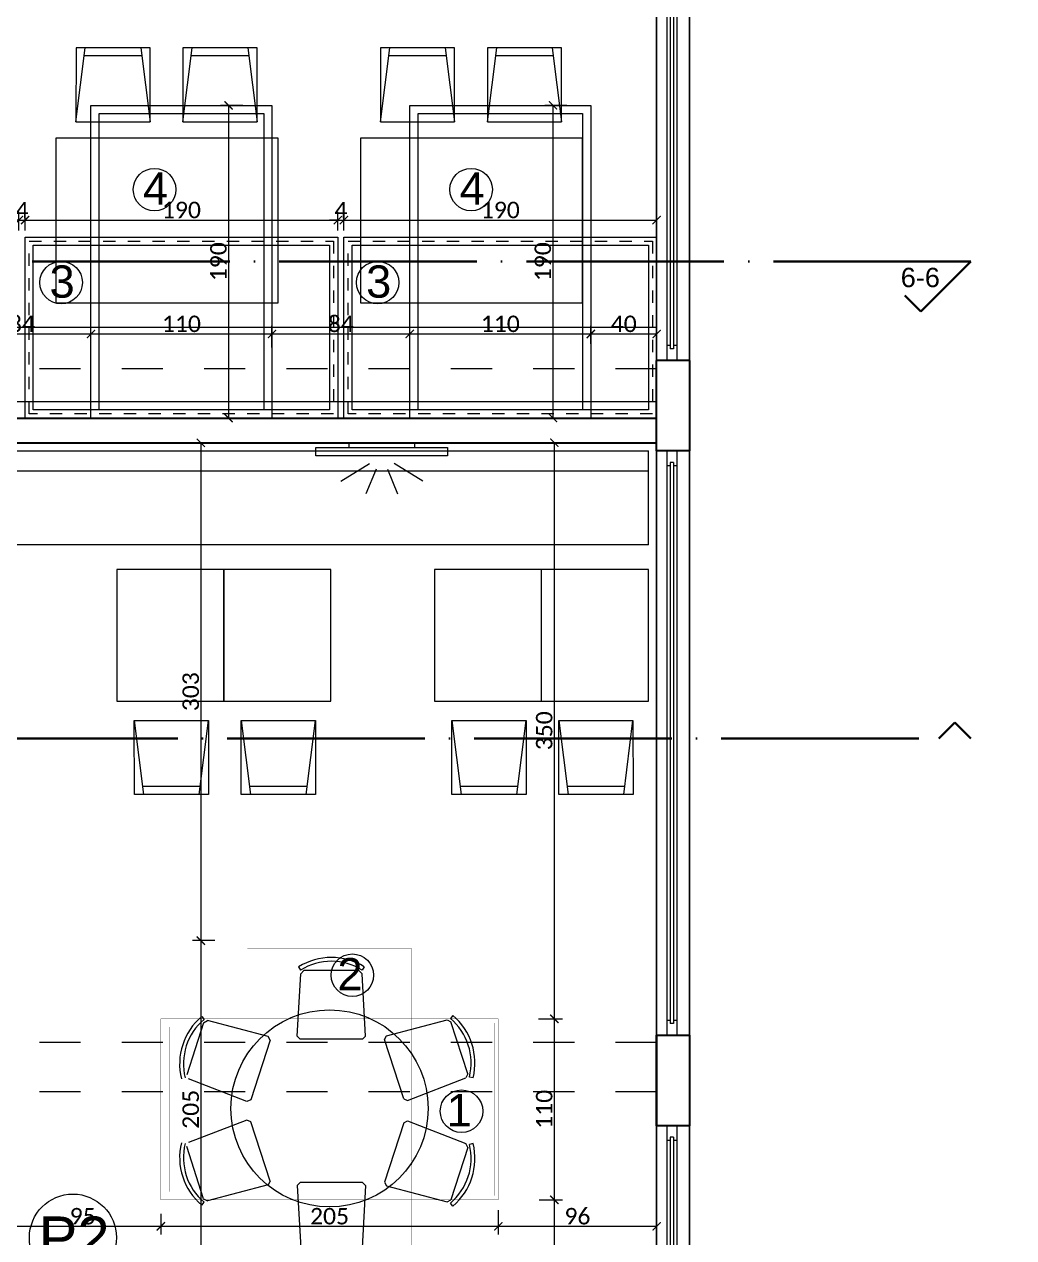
# Model space of a CAD drawing. Header units: centimetres. Extents: x -26724 to 60145, y -23645 to 6771.
# Drawn here: x -9905 to -9304, y 1806 to 2543 of the extents above; entities that cross this region are included whole.
import ezdxf

# ---------------------------------------------------------------- set-up
doc = ezdxf.new("R2010")
doc.units = ezdxf.units.CM
for name, pattern in [('ACAD_ISO04W100', [30, 24, -3, 0, -3]), ('AUSGEZOGEN', [0]), ('DALEKOVOD_VN', [5, 2.5, -2.5])]:
    doc.linetypes.add(name, pattern=pattern)
for name, color, linetype, lineweight in [('2.IZGLED', 7, 'Continuous', 13), ('4.KOTE', 88, 'Continuous', 15), ('namestaj', 8, 'Continuous', 9)]:
    doc.layers.add(name, color=color, linetype=linetype, lineweight=lineweight)
doc.layers.add('3.IZGLED 2', color=7, linetype='Continuous', lineweight=9, true_color=0x4a4a4a)
doc.layers.add('IZGLED 2', color=253, linetype='Continuous', lineweight=9, true_color=0x828282)
doc.styles.add('0.12', font='arial.ttf', dxfattribs={"height": 0.12})
doc.styles.add('0.15', font='arial.ttf', dxfattribs={"height": 0.15})
doc.styles.get("Standard").update_dxf_attribs({"font": 'calibri.ttf'})
doc.dimstyles.new('ja 1 50', dxfattribs={"dimtxt": 10, "dimasz": 5, "dimexe": 5, "dimexo": 5, "dimgap": 1, "dimtad": 1, "dimdec": 0, "dimtxsty": 'Standard', "dimblk": 'ARCHTICK', "dimcen": 2.5, "dimclrd": 256, "dimclrt": 7, "dimadec": 0, "dimazin": 0, "dimtfac": 1, "dimtdec": 0, "dimtix": 1, "dimtmove": 1, "dimatfit": 3, "dimldrblk": 'ARCHTICK', "dimfxl": 10, "dimfxlon": 1, "dimlwd": 0, "dimlwe": 9, "dimarcsym": 0})

# ---------------------------------------------------------------- blocks, each defined once
blk = doc.blocks.new('UYYYYUUUUY')
at = {"layer": 'namestaj'}
for p, q in [((5448.04, -7059.31), (5437.38, -7076.64)), ((5424.75, -7104.17), (5424.75, -7064.17)), ((5424.75, -7064.17), (5427.75, -7064.17)), ((5440.91, -7080.76), (5455.81, -7074.54)), ((5448.04, -7109.03), (5437.38, -7091.7)), ((5440.91, -7087.58), (5455.81, -7093.79)), ((5427.75, -7104.17), (5424.75, -7104.17))]:
    blk.add_line(p, q, dxfattribs=at)
blk.add_lwpolyline([(5432.75, -7124.17), (5432.75, -7044.17), (5427.75, -7044.17), (5427.75, -7124.17), (5432.75, -7124.17)], dxfattribs=at)
blk = doc.blocks.new('PANEL')
at = {"layer": '2.IZGLED', "color": 116, "ltscale": 12, "true_color": 0x136734, "const_width": 0.1, "elevation": 13.5}
blk.add_lwpolyline([(6748.61, 1407.99), (6953.61, 1407.99), (6953.61, 1297.99), (6748.61, 1297.99), (6748.61, 1407.99)], dxfattribs=at)
blk.add_lwpolyline([(6753.61, 1402.99), (6948.61, 1402.99), (6948.61, 1302.99), (6753.61, 1302.99)], close=True, dxfattribs=at)
blk = doc.blocks.new('_ArchTick')
at = {"color": 0, "linetype": 'ByBlock', "const_width": 0.15}
blk.add_lwpolyline([(-0.5, -0.5), (0.5, 0.5)], dxfattribs=at)
blk = doc.blocks.new('*D1860')
at = {"layer": '4.KOTE', "color": 0, "lineweight": 9, "transparency": 16777216}
for p, q in [((-9908.23, 2417.92), (-9908.23, 2429.16)), ((-9904.48, 2417.92), (-9904.48, 2429.16))]:
    blk.add_line(p, q, dxfattribs=at)
at = {"layer": '4.KOTE', "lineweight": 0, "transparency": 16777216}
for p, q in [((-9908.23, 2424.16), (-9913.23, 2424.16)), ((-9908.23, 2424.16), (-9904.48, 2424.16)), ((-9904.48, 2424.16), (-9899.48, 2424.16))]:
    blk.add_line(p, q, dxfattribs=at)
at = {"layer": 'Defpoints', "color": 0, "transparency": 16777216}
for p in [(-9904.48, 2424.16), (-9908.23, 2413.89, 13.5), (-9904.48, 2413.89, 13.5)]:
    blk.add_point(p, dxfattribs=at)
at = {"layer": '4.KOTE', "lineweight": 0, "transparency": 16777216, "xscale": 5, "yscale": 5, "zscale": 5}
blk.add_blockref('_ArchTick', (-9908.23, 2424.16), dxfattribs=at)
at = {"layer": '4.KOTE', "lineweight": 0, "transparency": 16777216, "xscale": 5, "yscale": 5, "zscale": 5, "rotation": 180}
blk.add_blockref('_ArchTick', (-9904.48, 2424.16), dxfattribs=at)
at = {"layer": '4.KOTE', "color": 7, "transparency": 16777216, "insert": (-9906.36, 2430.18), "char_height": 10, "attachment_point": 5}
blk.add_mtext('4', dxfattribs=at)
blk = doc.blocks.new('*D1861')
at = {"layer": '4.KOTE', "color": 0, "lineweight": 9, "transparency": 16777216}
for p, q in [((-9904.48, 2417.92), (-9904.48, 2429.16)), ((-9714.48, 2417.92), (-9714.48, 2429.16))]:
    blk.add_line(p, q, dxfattribs=at)
at = {"layer": '4.KOTE', "lineweight": 0, "transparency": 16777216}
blk.add_line((-9904.48, 2424.16), (-9714.48, 2424.16), dxfattribs=at)
at = {"layer": 'Defpoints', "color": 0, "transparency": 16777216}
for p in [(-9714.48, 2424.16), (-9904.48, 2413.89, 13.5), (-9714.48, 2413.89, 13.5)]:
    blk.add_point(p, dxfattribs=at)
at = {"layer": '4.KOTE', "lineweight": 0, "transparency": 16777216, "xscale": 5, "yscale": 5, "zscale": 5, "rotation": 180}
blk.add_blockref('_ArchTick', (-9904.48, 2424.16), dxfattribs=at)
at = {"layer": '4.KOTE', "lineweight": 0, "transparency": 16777216, "xscale": 5, "yscale": 5, "zscale": 5}
blk.add_blockref('_ArchTick', (-9714.48, 2424.16), dxfattribs=at)
at = {"layer": '4.KOTE', "color": 7, "transparency": 16777216, "insert": (-9809.48, 2430.28), "char_height": 10, "attachment_point": 5}
blk.add_mtext('190', dxfattribs=at)
blk = doc.blocks.new('*D1862')
at = {"layer": '4.KOTE', "color": 0, "lineweight": 9, "transparency": 16777216}
for p, q in [((-9714.48, 2417.92), (-9714.48, 2429.16)), ((-9710.73, 2417.92), (-9710.73, 2429.16))]:
    blk.add_line(p, q, dxfattribs=at)
at = {"layer": '4.KOTE', "lineweight": 0, "transparency": 16777216}
for p, q in [((-9714.48, 2424.16), (-9719.48, 2424.16)), ((-9714.48, 2424.16), (-9710.73, 2424.16)), ((-9710.73, 2424.16), (-9705.73, 2424.16))]:
    blk.add_line(p, q, dxfattribs=at)
at = {"layer": 'Defpoints', "color": 0, "transparency": 16777216}
for p in [(-9710.73, 2424.16), (-9714.48, 2413.89, 13.5), (-9710.73, 2413.89, 13.5)]:
    blk.add_point(p, dxfattribs=at)
at = {"layer": '4.KOTE', "lineweight": 0, "transparency": 16777216, "xscale": 5, "yscale": 5, "zscale": 5}
blk.add_blockref('_ArchTick', (-9714.48, 2424.16), dxfattribs=at)
at = {"layer": '4.KOTE', "lineweight": 0, "transparency": 16777216, "xscale": 5, "yscale": 5, "zscale": 5, "rotation": 180}
blk.add_blockref('_ArchTick', (-9710.73, 2424.16), dxfattribs=at)
at = {"layer": '4.KOTE', "color": 7, "transparency": 16777216, "insert": (-9712.61, 2430.18), "char_height": 10, "attachment_point": 5}
blk.add_mtext('4', dxfattribs=at)
blk = doc.blocks.new('*D1863')
at = {"layer": '4.KOTE', "color": 0, "lineweight": 9, "transparency": 16777216}
for p, q in [((-9710.73, 2417.92), (-9710.73, 2429.16)), ((-9520.73, 2417.92), (-9520.73, 2429.16))]:
    blk.add_line(p, q, dxfattribs=at)
at = {"layer": '4.KOTE', "lineweight": 0, "transparency": 16777216}
blk.add_line((-9710.73, 2424.16), (-9520.73, 2424.16), dxfattribs=at)
at = {"layer": 'Defpoints', "color": 0, "transparency": 16777216}
for p in [(-9520.73, 2424.16), (-9710.73, 2413.89, 13.5), (-9520.73, 2413.89, 13.5)]:
    blk.add_point(p, dxfattribs=at)
at = {"layer": '4.KOTE', "lineweight": 0, "transparency": 16777216, "xscale": 5, "yscale": 5, "zscale": 5, "rotation": 180}
blk.add_blockref('_ArchTick', (-9710.73, 2424.16), dxfattribs=at)
at = {"layer": '4.KOTE', "lineweight": 0, "transparency": 16777216, "xscale": 5, "yscale": 5, "zscale": 5}
blk.add_blockref('_ArchTick', (-9520.73, 2424.16), dxfattribs=at)
at = {"layer": '4.KOTE', "color": 7, "transparency": 16777216, "insert": (-9615.73, 2430.28), "char_height": 10, "attachment_point": 5}
blk.add_mtext('190', dxfattribs=at)
blk = doc.blocks.new('*D1867')
at = {"layer": '4.KOTE', "color": 0, "lineweight": 9, "transparency": 16777216}
for p, q in [((-9772.07, 2493.89), (-9785.84, 2493.89)), ((-9772.07, 2303.89), (-9785.84, 2303.89))]:
    blk.add_line(p, q, dxfattribs=at)
at = {"layer": '4.KOTE', "lineweight": 0, "transparency": 16777216}
blk.add_line((-9780.84, 2493.89), (-9780.84, 2303.89), dxfattribs=at)
at = {"layer": 'Defpoints', "color": 0, "transparency": 16777216}
for p in [(-9754.48, 2493.89, 13.5), (-9780.84, 2303.89), (-9754.48, 2303.89, 13.5)]:
    blk.add_point(p, dxfattribs=at)
at = {"layer": '4.KOTE', "lineweight": 0, "transparency": 16777216, "xscale": 5, "yscale": 5, "zscale": 5}
for p, rotation in [((-9780.84, 2493.89), 90), ((-9780.84, 2303.89), 270)]:
    blk.add_blockref('_ArchTick', p, dxfattribs=dict(at, rotation=rotation))
at = {"layer": '4.KOTE', "color": 7, "transparency": 16777216, "insert": (-9786.97, 2398.89), "char_height": 10, "attachment_point": 5, "rotation": 90}
blk.add_mtext('190', dxfattribs=at)
blk = doc.blocks.new('*D1868')
at = {"layer": '4.KOTE', "color": 0, "lineweight": 9, "transparency": 16777216}
for p, q in [((-9575.22, 2493.89), (-9588.74, 2493.89)), ((-9575.22, 2303.89), (-9588.74, 2303.89))]:
    blk.add_line(p, q, dxfattribs=at)
at = {"layer": '4.KOTE', "lineweight": 0, "transparency": 16777216}
blk.add_line((-9583.74, 2493.89), (-9583.74, 2303.89), dxfattribs=at)
at = {"layer": 'Defpoints', "color": 0, "transparency": 16777216}
for p in [(-9560.73, 2493.89, 13.5), (-9583.74, 2303.89), (-9560.73, 2303.89, 13.5)]:
    blk.add_point(p, dxfattribs=at)
at = {"layer": '4.KOTE', "lineweight": 0, "transparency": 16777216, "xscale": 5, "yscale": 5, "zscale": 5}
for p, rotation in [((-9583.74, 2493.89), 90), ((-9583.74, 2303.89), 270)]:
    blk.add_blockref('_ArchTick', p, dxfattribs=dict(at, rotation=rotation))
at = {"layer": '4.KOTE', "color": 7, "transparency": 16777216, "insert": (-9589.86, 2398.89), "char_height": 10, "attachment_point": 5, "rotation": 90}
blk.add_mtext('190', dxfattribs=at)
blk = doc.blocks.new('*D1875')
at = {"layer": '4.KOTE', "color": 0, "lineweight": 9, "transparency": 16777216}
for p, q in [((-9948.23, 2355.12), (-9948.23, 2359.96)), ((-9864.48, 2348.81), (-9864.48, 2359.96))]:
    blk.add_line(p, q, dxfattribs=at)
at = {"layer": '4.KOTE', "lineweight": 0, "transparency": 16777216}
blk.add_line((-9948.23, 2354.96), (-9864.48, 2354.96), dxfattribs=at)
at = {"layer": 'Defpoints', "color": 0, "transparency": 16777216}
for p in [(-9948.23, 2352.77, 13.5), (-9864.48, 2354.96), (-9864.48, 2344.97, 13.5)]:
    blk.add_point(p, dxfattribs=at)
at = {"layer": '4.KOTE', "lineweight": 0, "transparency": 16777216, "xscale": 5, "yscale": 5, "zscale": 5, "rotation": 180}
blk.add_blockref('_ArchTick', (-9948.23, 2354.96), dxfattribs=at)
at = {"layer": '4.KOTE', "lineweight": 0, "transparency": 16777216, "xscale": 5, "yscale": 5, "zscale": 5}
blk.add_blockref('_ArchTick', (-9864.48, 2354.96), dxfattribs=at)
at = {"layer": '4.KOTE', "color": 7, "transparency": 16777216, "insert": (-9906.36, 2361.08), "char_height": 10, "attachment_point": 5}
blk.add_mtext('84', dxfattribs=at)
blk = doc.blocks.new('*D1876')
at = {"layer": '4.KOTE', "color": 0, "lineweight": 9, "transparency": 16777216}
for p, q in [((-9864.48, 2348.81), (-9864.48, 2359.96)), ((-9754.48, 2346.81), (-9754.48, 2359.96))]:
    blk.add_line(p, q, dxfattribs=at)
at = {"layer": '4.KOTE', "lineweight": 0, "transparency": 16777216}
blk.add_line((-9864.48, 2354.96), (-9754.48, 2354.96), dxfattribs=at)
at = {"layer": 'Defpoints', "color": 0, "transparency": 16777216}
for p in [(-9754.48, 2354.96), (-9864.48, 2344.97, 13.5), (-9754.48, 2335.35, 13.5)]:
    blk.add_point(p, dxfattribs=at)
at = {"layer": '4.KOTE', "lineweight": 0, "transparency": 16777216, "xscale": 5, "yscale": 5, "zscale": 5, "rotation": 180}
blk.add_blockref('_ArchTick', (-9864.48, 2354.96), dxfattribs=at)
at = {"layer": '4.KOTE', "lineweight": 0, "transparency": 16777216, "xscale": 5, "yscale": 5, "zscale": 5}
blk.add_blockref('_ArchTick', (-9754.48, 2354.96), dxfattribs=at)
at = {"layer": '4.KOTE', "color": 7, "transparency": 16777216, "insert": (-9809.48, 2361.08), "char_height": 10, "attachment_point": 5}
blk.add_mtext('110', dxfattribs=at)
blk = doc.blocks.new('*D1877')
at = {"layer": '4.KOTE', "color": 0, "lineweight": 9, "transparency": 16777216}
for p, q in [((-9754.48, 2346.81), (-9754.48, 2359.96)), ((-9670.73, 2354.49), (-9670.73, 2359.96))]:
    blk.add_line(p, q, dxfattribs=at)
at = {"layer": '4.KOTE', "lineweight": 0, "transparency": 16777216}
blk.add_line((-9754.48, 2354.96), (-9670.73, 2354.96), dxfattribs=at)
at = {"layer": 'Defpoints', "color": 0, "transparency": 16777216}
for p in [(-9670.73, 2354.96), (-9670.73, 2351.93, 13.5), (-9754.48, 2335.35, 13.5)]:
    blk.add_point(p, dxfattribs=at)
at = {"layer": '4.KOTE', "lineweight": 0, "transparency": 16777216, "xscale": 5, "yscale": 5, "zscale": 5, "rotation": 180}
blk.add_blockref('_ArchTick', (-9754.48, 2354.96), dxfattribs=at)
at = {"layer": '4.KOTE', "lineweight": 0, "transparency": 16777216, "xscale": 5, "yscale": 5, "zscale": 5}
blk.add_blockref('_ArchTick', (-9670.73, 2354.96), dxfattribs=at)
at = {"layer": '4.KOTE', "color": 7, "transparency": 16777216, "insert": (-9712.61, 2361.08), "char_height": 10, "attachment_point": 5}
blk.add_mtext('84', dxfattribs=at)
blk = doc.blocks.new('*D1878')
at = {"layer": '4.KOTE', "color": 0, "lineweight": 9, "transparency": 16777216}
for p, q in [((-9670.73, 2354.49), (-9670.73, 2359.96)), ((-9560.73, 2348.95), (-9560.73, 2359.96))]:
    blk.add_line(p, q, dxfattribs=at)
at = {"layer": '4.KOTE', "lineweight": 0, "transparency": 16777216}
blk.add_line((-9670.73, 2354.96), (-9560.73, 2354.96), dxfattribs=at)
at = {"layer": 'Defpoints', "color": 0, "transparency": 16777216}
for p in [(-9560.73, 2354.96), (-9670.73, 2351.93, 13.5), (-9560.73, 2345.27, 13.5)]:
    blk.add_point(p, dxfattribs=at)
at = {"layer": '4.KOTE', "lineweight": 0, "transparency": 16777216, "xscale": 5, "yscale": 5, "zscale": 5, "rotation": 180}
blk.add_blockref('_ArchTick', (-9670.73, 2354.96), dxfattribs=at)
at = {"layer": '4.KOTE', "lineweight": 0, "transparency": 16777216, "xscale": 5, "yscale": 5, "zscale": 5}
blk.add_blockref('_ArchTick', (-9560.73, 2354.96), dxfattribs=at)
at = {"layer": '4.KOTE', "color": 7, "transparency": 16777216, "insert": (-9615.73, 2361.08), "char_height": 10, "attachment_point": 5}
blk.add_mtext('110', dxfattribs=at)
blk = doc.blocks.new('*D1879')
at = {"layer": '4.KOTE', "color": 0, "lineweight": 9, "transparency": 16777216}
for p, q in [((-9560.73, 2348.95), (-9560.73, 2359.96)), ((-9520.73, 2345.37), (-9520.73, 2359.96))]:
    blk.add_line(p, q, dxfattribs=at)
at = {"layer": '4.KOTE', "lineweight": 0, "transparency": 16777216}
blk.add_line((-9560.73, 2354.96), (-9520.73, 2354.96), dxfattribs=at)
at = {"layer": 'Defpoints', "color": 0, "transparency": 16777216}
for p in [(-9520.73, 2354.96), (-9560.73, 2345.27, 13.5), (-9520.73, 2303.89, 13.5)]:
    blk.add_point(p, dxfattribs=at)
at = {"layer": '4.KOTE', "lineweight": 0, "transparency": 16777216, "xscale": 5, "yscale": 5, "zscale": 5, "rotation": 180}
blk.add_blockref('_ArchTick', (-9560.73, 2354.96), dxfattribs=at)
at = {"layer": '4.KOTE', "lineweight": 0, "transparency": 16777216, "xscale": 5, "yscale": 5, "zscale": 5}
blk.add_blockref('_ArchTick', (-9520.73, 2354.96), dxfattribs=at)
at = {"layer": '4.KOTE', "color": 7, "transparency": 16777216, "insert": (-9540.73, 2361.08), "char_height": 10, "attachment_point": 5}
blk.add_mtext('40', dxfattribs=at)
blk = doc.blocks.new('*D1880')
at = {"layer": '4.KOTE', "color": 0, "lineweight": 9, "transparency": 16777216}
for p, q in [((-9616.98, 1822.51), (-9616.98, 1807.73)), ((-9520.73, 1822.45), (-9520.73, 1807.73))]:
    blk.add_line(p, q, dxfattribs=at)
at = {"layer": '4.KOTE', "lineweight": 0, "transparency": 16777216}
blk.add_line((-9520.73, 1812.73), (-9616.98, 1812.73), dxfattribs=at)
at = {"layer": 'Defpoints', "color": 0, "transparency": 16777216}
for p in [(-9616.98, 1886.83, 13.5), (-9520.73, 1876.89, 13.5), (-9616.98, 1812.73)]:
    blk.add_point(p, dxfattribs=at)
at = {"layer": '4.KOTE', "lineweight": 0, "transparency": 16777216, "xscale": 5, "yscale": 5, "zscale": 5, "rotation": 180}
blk.add_blockref('_ArchTick', (-9616.98, 1812.73), dxfattribs=at)
at = {"layer": '4.KOTE', "lineweight": 0, "transparency": 16777216, "xscale": 5, "yscale": 5, "zscale": 5}
blk.add_blockref('_ArchTick', (-9520.73, 1812.73), dxfattribs=at)
at = {"layer": '4.KOTE', "color": 7, "transparency": 16777216, "insert": (-9568.86, 1818.85), "char_height": 10, "attachment_point": 5}
blk.add_mtext('96', dxfattribs=at)
blk = doc.blocks.new('*D1881')
at = {"layer": '4.KOTE', "color": 0, "lineweight": 9, "transparency": 16777216}
for p, q in [((-9616.98, 1822.49), (-9616.98, 1807.73)), ((-9821.98, 1820.36), (-9821.98, 1807.73))]:
    blk.add_line(p, q, dxfattribs=at)
at = {"layer": '4.KOTE', "lineweight": 0, "transparency": 16777216}
blk.add_line((-9616.98, 1812.73), (-9821.98, 1812.73), dxfattribs=at)
at = {"layer": 'Defpoints', "color": 0, "transparency": 16777216}
for p in [(-9616.98, 1883.83, 13.5), (-9821.98, 1828.83, 13.5), (-9821.98, 1812.73)]:
    blk.add_point(p, dxfattribs=at)
at = {"layer": '4.KOTE', "lineweight": 0, "transparency": 16777216, "xscale": 5, "yscale": 5, "zscale": 5, "rotation": 180}
blk.add_blockref('_ArchTick', (-9821.98, 1812.73), dxfattribs=at)
at = {"layer": '4.KOTE', "lineweight": 0, "transparency": 16777216, "xscale": 5, "yscale": 5, "zscale": 5}
blk.add_blockref('_ArchTick', (-9616.98, 1812.73), dxfattribs=at)
at = {"layer": '4.KOTE', "color": 7, "transparency": 16777216, "insert": (-9719.48, 1818.85), "char_height": 10, "attachment_point": 5}
blk.add_mtext('205', dxfattribs=at)
blk = doc.blocks.new('*D1882')
at = {"layer": '4.KOTE', "color": 0, "lineweight": 9, "transparency": 16777216}
for p, q in [((-9916.98, 1820.36), (-9916.98, 1807.73)), ((-9821.98, 1820.36), (-9821.98, 1807.73))]:
    blk.add_line(p, q, dxfattribs=at)
at = {"layer": '4.KOTE', "lineweight": 0, "transparency": 16777216}
blk.add_line((-9821.98, 1812.73), (-9916.98, 1812.73), dxfattribs=at)
at = {"layer": 'Defpoints', "color": 0, "transparency": 16777216}
for p in [(-9916.98, 1828.83, 13.5), (-9821.98, 1828.83, 13.5), (-9916.98, 1812.73)]:
    blk.add_point(p, dxfattribs=at)
at = {"layer": '4.KOTE', "lineweight": 0, "transparency": 16777216, "xscale": 5, "yscale": 5, "zscale": 5, "rotation": 180}
blk.add_blockref('_ArchTick', (-9916.98, 1812.73), dxfattribs=at)
at = {"layer": '4.KOTE', "lineweight": 0, "transparency": 16777216, "xscale": 5, "yscale": 5, "zscale": 5}
blk.add_blockref('_ArchTick', (-9821.98, 1812.73), dxfattribs=at)
at = {"layer": '4.KOTE', "color": 7, "transparency": 16777216, "insert": (-9869.48, 1818.85), "char_height": 10, "attachment_point": 5}
blk.add_mtext('95', dxfattribs=at)
blk = doc.blocks.new('*D1888')
at = {"layer": '4.KOTE', "color": 0, "lineweight": 9, "transparency": 16777216}
for p, q in [((-9592.08, 1938.83), (-9577.91, 1938.83)), ((-9592.08, 1828.83), (-9577.91, 1828.83))]:
    blk.add_line(p, q, dxfattribs=at)
at = {"layer": '4.KOTE', "lineweight": 0, "transparency": 16777216}
blk.add_line((-9582.91, 1938.83), (-9582.91, 1828.83), dxfattribs=at)
at = {"layer": 'Defpoints', "color": 0, "transparency": 16777216}
for p in [(-9616.98, 1938.83, 13.5), (-9616.98, 1828.83, 13.5), (-9582.91, 1828.83)]:
    blk.add_point(p, dxfattribs=at)
at = {"layer": '4.KOTE', "lineweight": 0, "transparency": 16777216, "xscale": 5, "yscale": 5, "zscale": 5}
for p, rotation in [((-9582.91, 1938.83), 90), ((-9582.91, 1828.83), 270)]:
    blk.add_blockref('_ArchTick', p, dxfattribs=dict(at, rotation=rotation))
at = {"layer": '4.KOTE', "color": 7, "transparency": 16777216, "insert": (-9589.03, 1883.83), "char_height": 10, "attachment_point": 5, "rotation": 90}
blk.add_mtext('110', dxfattribs=at)
blk = doc.blocks.new('*D1889')
at = {"layer": '4.KOTE', "color": 0, "lineweight": 9, "transparency": 16777216}
for p, q in [((-9573.63, 2288.89), (-9587.91, 2288.89)), ((-9592.59, 1938.83), (-9577.91, 1938.83))]:
    blk.add_line(p, q, dxfattribs=at)
at = {"layer": '4.KOTE', "lineweight": 0, "transparency": 16777216}
blk.add_line((-9582.91, 2288.89), (-9582.91, 1938.83), dxfattribs=at)
at = {"layer": 'Defpoints', "color": 0, "transparency": 16777216}
for p in [(-9545.98, 2288.89, 13.5), (-9642.23, 1938.83, 13.5), (-9582.91, 1938.83)]:
    blk.add_point(p, dxfattribs=at)
at = {"layer": '4.KOTE', "lineweight": 0, "transparency": 16777216, "xscale": 5, "yscale": 5, "zscale": 5}
for p, rotation in [((-9582.91, 2288.89), 90), ((-9582.91, 1938.83), 270)]:
    blk.add_blockref('_ArchTick', p, dxfattribs=dict(at, rotation=rotation))
at = {"layer": '4.KOTE', "color": 7, "transparency": 16777216, "insert": (-9589.03, 2113.86), "char_height": 10, "attachment_point": 5, "rotation": 90}
blk.add_mtext('350', dxfattribs=at)
blk = doc.blocks.new('*D1890')
at = {"layer": '4.KOTE', "color": 0, "lineweight": 9, "transparency": 16777216}
for p, q in [((-9592.08, 1828.83), (-9577.91, 1828.83)), ((-9592.27, 1478.89), (-9577.91, 1478.89))]:
    blk.add_line(p, q, dxfattribs=at)
at = {"layer": '4.KOTE', "lineweight": 0, "transparency": 16777216}
blk.add_line((-9582.91, 1828.83), (-9582.91, 1478.89), dxfattribs=at)
at = {"layer": 'Defpoints', "color": 0, "transparency": 16777216}
for p in [(-9616.98, 1828.83, 13.5), (-9622.96, 1478.89, 13.5), (-9582.91, 1478.89)]:
    blk.add_point(p, dxfattribs=at)
at = {"layer": '4.KOTE', "lineweight": 0, "transparency": 16777216, "xscale": 5, "yscale": 5, "zscale": 5}
for p, rotation in [((-9582.91, 1828.83), 90), ((-9582.91, 1478.89), 270)]:
    blk.add_blockref('_ArchTick', p, dxfattribs=dict(at, rotation=rotation))
at = {"layer": '4.KOTE', "color": 7, "transparency": 16777216, "insert": (-9589.03, 1653.86), "char_height": 10, "attachment_point": 5, "rotation": 90}
blk.add_mtext('350', dxfattribs=at)
blk = doc.blocks.new('*D1900')
at = {"layer": '4.KOTE', "color": 0, "lineweight": 9, "transparency": 16777216}
for p, q in [((-9793.72, 2288.89), (-9802.69, 2288.89)), ((-9789.16, 1986.33), (-9802.69, 1986.33))]:
    blk.add_line(p, q, dxfattribs=at)
at = {"layer": '4.KOTE', "lineweight": 0, "transparency": 16777216}
blk.add_line((-9797.69, 2288.89), (-9797.69, 1986.33), dxfattribs=at)
at = {"layer": 'Defpoints', "color": 0, "transparency": 16777216}
for p in [(-9790.35, 2288.89, 13.5), (-9797.69, 1986.33), (-9774.48, 1986.33, 13.5)]:
    blk.add_point(p, dxfattribs=at)
at = {"layer": '4.KOTE', "lineweight": 0, "transparency": 16777216, "xscale": 5, "yscale": 5, "zscale": 5}
for p, rotation in [((-9797.69, 2288.89), 90), ((-9797.69, 1986.33), 270)]:
    blk.add_blockref('_ArchTick', p, dxfattribs=dict(at, rotation=rotation))
at = {"layer": '4.KOTE', "color": 7, "transparency": 16777216, "insert": (-9803.81, 2137.61), "char_height": 10, "attachment_point": 5, "rotation": 90}
blk.add_mtext('303', dxfattribs=at)
blk = doc.blocks.new('*D1901')
at = {"layer": '4.KOTE', "color": 0, "lineweight": 9, "transparency": 16777216}
for p, q in [((-9789.16, 1986.33), (-9802.69, 1986.33)), ((-9789.16, 1781.33), (-9802.69, 1781.33))]:
    blk.add_line(p, q, dxfattribs=at)
at = {"layer": '4.KOTE', "lineweight": 0, "transparency": 16777216}
blk.add_line((-9797.69, 1986.33), (-9797.69, 1781.33), dxfattribs=at)
at = {"layer": 'Defpoints', "color": 0, "transparency": 16777216}
for p in [(-9774.48, 1986.33, 13.5), (-9797.69, 1781.33), (-9774.48, 1781.33, 13.5)]:
    blk.add_point(p, dxfattribs=at)
at = {"layer": '4.KOTE', "lineweight": 0, "transparency": 16777216, "xscale": 5, "yscale": 5, "zscale": 5}
for p, rotation in [((-9797.69, 1986.33), 90), ((-9797.69, 1781.33), 270)]:
    blk.add_blockref('_ArchTick', p, dxfattribs=dict(at, rotation=rotation))
at = {"layer": '4.KOTE', "color": 7, "transparency": 16777216, "insert": (-9803.81, 1883.83), "char_height": 10, "attachment_point": 5, "rotation": 90}
blk.add_mtext('205', dxfattribs=at)
blk = doc.blocks.new('*D2089')
at = {"layer": '4.KOTE', "color": 0, "lineweight": 9, "transparency": 16777216}
for p, q in [((-6.71, 1833.89), (-18.93, 1833.89)), ((-23.93, 1743.89), (-8.93, 1743.89))]:
    blk.add_line(p, q, dxfattribs=at)
at = {"layer": '4.KOTE', "lineweight": 0, "transparency": 16777216}
blk.add_line((-13.93, 1833.89), (-13.93, 1743.89), dxfattribs=at)
at = {"layer": 'Defpoints', "color": 0, "transparency": 16777216}
for p in [(0, 1833.89, 13.5), (-18710.07, 1743.89, 13.5), (-13.93, 1743.89)]:
    blk.add_point(p, dxfattribs=at)
at = {"layer": '4.KOTE', "lineweight": 0, "transparency": 16777216, "xscale": 5, "yscale": 5, "zscale": 5}
for p, rotation in [((-13.93, 1833.89), 90), ((-13.93, 1743.89), 270)]:
    blk.add_blockref('_ArchTick', p, dxfattribs=dict(at, rotation=rotation))
at = {"layer": '4.KOTE', "color": 7, "transparency": 16777216, "insert": (-20.05, 1788.89), "char_height": 10, "attachment_point": 5, "rotation": 90}
blk.add_mtext('90', dxfattribs=at)

msp = doc.modelspace()

# ---------------------------------------------------------------- linework, layer by layer
at = {"layer": '2.IZGLED', "color": 241, "ltscale": 12, "true_color": 0xf7abae, "elevation": 13.5}
for points in [[(-9754.48, 2303.89), (-9864.48, 2303.89), (-9864.48, 2493.89), (-9754.48, 2493.89)], [(-9560.73, 2303.89), (-9670.73, 2303.89), (-9670.73, 2493.89), (-9560.73, 2493.89)], [(-9759.48, 2308.89), (-9859.48, 2308.89), (-9859.48, 2488.89), (-9759.48, 2488.89)], [(-9565.73, 2308.89), (-9665.73, 2308.89), (-9665.73, 2488.89), (-9565.73, 2488.89)]]:
    msp.add_lwpolyline(points, close=True, dxfattribs=at)
at = {"layer": '2.IZGLED', "color": 116, "ltscale": 12, "true_color": 0x136734, "elevation": 13.5}
for points in [[(-9714.48, 2413.89), (-9714.48, 2303.89), (-9904.48, 2303.89), (-9904.48, 2413.89)], [(-9520.73, 2413.89), (-9520.73, 2303.89), (-9710.73, 2303.89), (-9710.73, 2413.89)], [(-9719.48, 2408.89), (-9719.48, 2308.89), (-9899.48, 2308.89), (-9899.48, 2408.89)], [(-9525.73, 2408.89), (-9525.73, 2308.89), (-9705.73, 2308.89), (-9705.73, 2408.89)]]:
    msp.add_lwpolyline(points, close=True, dxfattribs=at)
at = {"layer": '2.IZGLED', "color": 1, "linetype": 'DALEKOVOD_VN', "ltscale": 3, "elevation": 13.5}
for points in [[(-9716.98, 2411.39), (-9716.98, 2306.39), (-9901.98, 2306.39), (-9901.98, 2411.39)], [(-9523.23, 2411.39), (-9523.23, 2306.39), (-9708.23, 2306.39), (-9708.23, 2411.39)]]:
    msp.add_lwpolyline(points, close=True, dxfattribs=at)
at = {"layer": '2.IZGLED', "color": 241, "ltscale": 12, "true_color": 0xf7abae, "const_width": 0.1, "elevation": 13.5}
msp.add_lwpolyline([(-9664.48, 1986.33), (-9664.48, 1781.33), (-9774.48, 1781.33), (-9774.48, 1986.33), (-9664.48, 1986.33)], dxfattribs=at)
msp.add_lwpolyline([(-9669.48, 1981.33), (-9669.48, 1786.33), (-9769.48, 1786.33), (-9769.48, 1981.33)], close=True, dxfattribs=at)
at = {"layer": '2.IZGLED', "color": 1, "linetype": 'DALEKOVOD_VN', "ltscale": 3, "const_width": 0.1, "elevation": 13.5}
msp.add_lwpolyline([(-9819.48, 1936.33), (-9619.48, 1936.33), (-9619.48, 1831.33), (-9819.48, 1831.33)], close=True, dxfattribs=at)
at = {"layer": '3.IZGLED 2', "lineweight": 25, "ltscale": 12}
for p, q in [((-9520.73, 2693.89, 27), (-9520.73, 2338.89, 27)), ((-9500.73, 2693.89, 27), (-9500.73, 2338.89, 27)), ((-9520.73, 2283.89, 13.5), (-9520.73, 1928.89, 13.5)), ((-9500.73, 2283.89, 13.5), (-9500.73, 1928.89, 13.5)), ((-9520.73, 1873.89, 13.5), (-9520.73, 1518.89, 13.5)), ((-9500.73, 1873.89, 13.5), (-9500.73, 1518.89, 13.5))]:
    msp.add_line(p, q, dxfattribs=at)
at = {"layer": '3.IZGLED 2'}
for p, q in [((-9514.51, 2693.89, 27), (-9514.51, 2338.89, 27)), ((-9508.51, 2693.89, 27), (-9508.51, 2338.89, 27)), ((-9512.51, 2686.89, 27), (-9512.51, 2345.89, 27)), ((-9510.51, 2686.89, 27), (-9510.51, 2345.89, 27)), ((-9512.51, 2347.89, 27), (-9514.51, 2347.89, 27)), ((-9510.51, 2345.89, 27), (-9512.51, 2345.89, 27)), ((-9508.51, 2347.89, 27), (-9510.51, 2347.89, 27)), ((-9514.51, 2283.89, 13.5), (-9514.51, 1928.89, 13.5)), ((-9508.51, 2283.89, 13.5), (-9508.51, 1928.89, 13.5)), ((-9512.51, 2274.89, 13.5), (-9514.51, 2274.89, 13.5)), ((-9512.51, 2276.89, 13.5), (-9512.51, 1935.89, 13.5)), ((-9510.51, 2276.89, 13.5), (-9512.51, 2276.89, 13.5)), ((-9510.51, 2276.89, 13.5), (-9510.51, 1935.89, 13.5)), ((-9508.51, 2274.89, 13.5), (-9510.51, 2274.89, 13.5)), ((-9512.51, 1937.89, 13.5), (-9514.51, 1937.89, 13.5)), ((-9510.51, 1935.89, 13.5), (-9512.51, 1935.89, 13.5)), ((-9508.51, 1937.89, 13.5), (-9510.51, 1937.89, 13.5)), ((-9514.51, 1873.89, 13.5), (-9514.51, 1518.89, 13.5)), ((-9508.51, 1873.89, 13.5), (-9508.51, 1518.89, 13.5)), ((-9512.51, 1866.89, 13.5), (-9512.51, 1525.89, 13.5)), ((-9510.51, 1866.89, 13.5), (-9512.51, 1866.89, 13.5)), ((-9510.51, 1866.89, 13.5), (-9510.51, 1525.89, 13.5)), ((-9512.51, 1864.89, 13.5), (-9514.51, 1864.89, 13.5)), ((-9508.51, 1864.89, 13.5), (-9510.51, 1864.89, 13.5))]:
    msp.add_line(p, q, dxfattribs=at)
at = {"layer": '3.IZGLED 2', "linetype": 'AUSGEZOGEN', "transparency": 33554687}
for p, q in [((-9873.54, 2528.92, 13.5), (-9873.56, 2483.92, 13.5)), ((-9873.56, 2483.92, 13.5), (-9867.91, 2528.91, 13.5)), ((-9828.54, 2528.9, 13.5), (-9873.54, 2528.92, 13.5)), ((-9873.54, 2528.92, 13.5), (-9873.54, 2528.92, 13.5)), ((-9833.54, 2523.9, 13.5), (-9868.54, 2523.91, 13.5)), ((-9834.16, 2528.9, 13.5), (-9828.56, 2483.9, 13.5)), ((-9828.56, 2483.9, 13.5), (-9828.54, 2528.9, 13.5)), ((-9808.54, 2528.92, 13.5), (-9808.56, 2483.92, 13.5)), ((-9808.56, 2483.92, 13.5), (-9802.91, 2528.91, 13.5)), ((-9763.54, 2528.9, 13.5), (-9808.54, 2528.92, 13.5)), ((-9808.54, 2528.92, 13.5), (-9808.54, 2528.92, 13.5)), ((-9768.54, 2523.9, 13.5), (-9803.54, 2523.91, 13.5)), ((-9769.16, 2528.9, 13.5), (-9763.56, 2483.9, 13.5)), ((-9763.56, 2483.9, 13.5), (-9763.54, 2528.9, 13.5)), ((-9688.54, 2528.92, 13.5), (-9688.56, 2483.92, 13.5)), ((-9688.56, 2483.92, 13.5), (-9682.91, 2528.91, 13.5)), ((-9643.54, 2528.9, 13.5), (-9688.54, 2528.92, 13.5)), ((-9688.54, 2528.92, 13.5), (-9688.54, 2528.92, 13.5)), ((-9648.54, 2523.9, 13.5), (-9683.54, 2523.91, 13.5)), ((-9649.16, 2528.9, 13.5), (-9643.56, 2483.9, 13.5)), ((-9643.56, 2483.9, 13.5), (-9643.54, 2528.9, 13.5)), ((-9623.54, 2528.92, 13.5), (-9623.56, 2483.92, 13.5)), ((-9623.56, 2483.92, 13.5), (-9617.91, 2528.91, 13.5)), ((-9578.54, 2528.9, 13.5), (-9623.54, 2528.92, 13.5)), ((-9623.54, 2528.92, 13.5), (-9623.54, 2528.92, 13.5)), ((-9583.54, 2523.9, 13.5), (-9618.54, 2523.91, 13.5)), ((-9584.16, 2528.9, 13.5), (-9578.56, 2483.9, 13.5)), ((-9578.56, 2483.9, 13.5), (-9578.54, 2528.9, 13.5)), ((-9873.56, 2483.92, 13.5), (-9828.56, 2483.9, 13.5)), ((-9808.56, 2483.92, 13.5), (-9763.56, 2483.9, 13.5)), ((-9688.56, 2483.92, 13.5), (-9643.56, 2483.9, 13.5)), ((-9623.56, 2483.92, 13.5), (-9578.56, 2483.9, 13.5))]:
    msp.add_line(p, q, dxfattribs=at)
at = {"layer": '3.IZGLED 2', "transparency": 33554687}
for p, q in [((-9520.73, 2358.98, 13.5), (-10485.73, 2358.98, 13.5)), ((-10485.73, 2313.96, 13.5), (-9520.73, 2313.96, 13.5)), ((-10235.73, 2283.89, 13.5), (-9525.73, 2283.89, 13.5)), ((-9525.73, 2226.8, 13.5), (-9525.73, 2283.89, 13.5)), ((-10235.73, 2271.82, 13.5), (-9525.73, 2271.82, 13.5)), ((-9525.73, 2226.8, 13.5), (-10235.73, 2226.8, 13.5)), ((-9655.73, 2211.87, 13.5), (-9655.73, 2211.87, 13.5)), ((-9590.73, 2131.87, 13.5), (-9590.73, 2211.87, 13.5)), ((-9525.73, 2211.87, 13.5), (-9590.73, 2211.87, 13.5)), ((-9590.73, 2211.87, 13.5), (-9590.73, 2211.87, 13.5)), ((-9525.73, 2131.87, 13.5), (-9525.73, 2211.87, 13.5)), ((-9590.73, 2131.87, 13.5), (-9525.73, 2131.87, 13.5)), ((-9838.11, 2120.04, 13.5), (-9793.11, 2120.06, 13.5)), ((-9838.11, 2120.04, 13.5), (-9832.47, 2075.04, 13.5)), ((-9838.09, 2075.04, 13.5), (-9838.11, 2120.04, 13.5)), ((-9798.72, 2075.06, 13.5), (-9793.11, 2120.06, 13.5)), ((-9793.11, 2120.06, 13.5), (-9793.09, 2075.06, 13.5)), ((-9773.11, 2120.04, 13.5), (-9728.11, 2120.06, 13.5)), ((-9773.11, 2120.04, 13.5), (-9767.47, 2075.04, 13.5)), ((-9773.09, 2075.04, 13.5), (-9773.11, 2120.04, 13.5)), ((-9733.72, 2075.06, 13.5), (-9728.11, 2120.06, 13.5)), ((-9728.11, 2120.06, 13.5), (-9728.09, 2075.06, 13.5)), ((-9645.11, 2120.04, 13.5), (-9600.11, 2120.06, 13.5)), ((-9645.11, 2120.04, 13.5), (-9639.47, 2075.04, 13.5)), ((-9645.09, 2075.04, 13.5), (-9645.11, 2120.04, 13.5)), ((-9605.72, 2075.06, 13.5), (-9600.11, 2120.06, 13.5)), ((-9600.11, 2120.06, 13.5), (-9600.09, 2075.06, 13.5)), ((-9580.11, 2120.04, 13.5), (-9535.11, 2120.06, 13.5)), ((-9580.11, 2120.04, 13.5), (-9574.47, 2075.04, 13.5)), ((-9580.09, 2075.04, 13.5), (-9580.11, 2120.04, 13.5)), ((-9540.72, 2075.06, 13.5), (-9535.11, 2120.06, 13.5)), ((-9535.11, 2120.06, 13.5), (-9535.09, 2075.06, 13.5)), ((-9798.09, 2080.06, 13.5), (-9833.09, 2080.04, 13.5)), ((-9733.09, 2080.06, 13.5), (-9768.09, 2080.04, 13.5)), ((-9605.09, 2080.06, 13.5), (-9640.09, 2080.04, 13.5)), ((-9540.09, 2080.06, 13.5), (-9575.09, 2080.04, 13.5)), ((-9793.09, 2075.06, 13.5), (-9838.09, 2075.04, 13.5)), ((-9838.09, 2075.04, 13.5), (-9838.09, 2075.04, 13.5)), ((-9728.09, 2075.06, 13.5), (-9773.09, 2075.04, 13.5)), ((-9773.09, 2075.04, 13.5), (-9773.09, 2075.04, 13.5)), ((-9600.09, 2075.06, 13.5), (-9645.09, 2075.04, 13.5)), ((-9645.09, 2075.04, 13.5), (-9645.09, 2075.04, 13.5)), ((-9535.09, 2075.06, 13.5), (-9580.09, 2075.04, 13.5)), ((-9580.09, 2075.04, 13.5), (-9580.09, 2075.04, 13.5)), ((-9738.29, 1970.42, 13.5), (-9737.07, 1968.45, 13.5)), ((-9698.44, 1970.42, 13.5), (-9699.66, 1968.45, 13.5)), ((-9739.1, 1928.29, 13.5), (-9736.99, 1966.26, 13.5)), ((-9736.99, 1966.26, 13.5), (-9735.04, 1968.11, 13.5)), ((-9701.7, 1968.11, 13.5), (-9735.04, 1968.11, 13.5)), ((-9701.7, 1968.11, 13.5), (-9699.75, 1966.26, 13.5)), ((-9697.64, 1928.29, 13.5), (-9699.75, 1966.26, 13.5)), ((-9797.17, 1940.25, 13.5), (-9795.67, 1938.49, 13.5)), ((-9644.56, 1940.82, 13.5), (-9646.06, 1939.06, 13.5)), ((-9795.98, 1936.43, 13.5), (-9806.28, 1904.73, 13.5)), ((-9795.98, 1936.43, 13.5), (-9793.62, 1937.72, 13.5)), ((-9756.86, 1927.99, 13.5), (-9793.62, 1937.72, 13.5)), ((-9684.88, 1928.57, 13.5), (-9648.11, 1938.3, 13.5)), ((-9648.11, 1938.3, 13.5), (-9645.75, 1937.01, 13.5)), ((-9635.45, 1905.31, 13.5), (-9645.75, 1937.01, 13.5)), ((-9755.64, 1925.76, 13.5), (-9767.37, 1889.65, 13.5)), ((-9755.64, 1925.76, 13.5), (-9756.86, 1927.99, 13.5)), ((-9737.35, 1926.44, 13.5), (-9739.1, 1928.29, 13.5)), ((-9699.39, 1926.44, 13.5), (-9737.35, 1926.44, 13.5)), ((-9699.39, 1926.44, 13.5), (-9697.64, 1928.29, 13.5)), ((-9686.09, 1926.34, 13.5), (-9684.88, 1928.57, 13.5)), ((-9674.36, 1890.23, 13.5), (-9686.09, 1926.34, 13.5)), ((-9672.06, 1889.14, 13.5), (-9636.61, 1902.88, 13.5)), ((-9635.45, 1905.31, 13.5), (-9636.61, 1902.88, 13.5)), ((-9632.25, 1902.92, 13.5), (-9634.49, 1903.47, 13.5)), ((-9769.67, 1888.56, 13.5), (-9805.13, 1902.3, 13.5)), ((-9767.37, 1889.65, 13.5), (-9769.67, 1888.56, 13.5)), ((-9674.36, 1890.23, 13.5), (-9672.06, 1889.14, 13.5)), ((-9769.67, 1877.33, 13.5), (-9805.13, 1863.59, 13.5)), ((-9767.37, 1876.24, 13.5), (-9769.67, 1877.33, 13.5)), ((-9755.64, 1840.14, 13.5), (-9767.37, 1876.24, 13.5)), ((-9674.36, 1875.66, 13.5), (-9686.09, 1839.56, 13.5)), ((-9674.36, 1875.66, 13.5), (-9672.06, 1876.75, 13.5)), ((-9672.06, 1876.75, 13.5), (-9636.61, 1863.02, 13.5)), ((-9795.98, 1829.46, 13.5), (-9806.28, 1861.16, 13.5)), ((-9635.45, 1860.58, 13.5), (-9645.75, 1828.88, 13.5)), ((-9635.45, 1860.58, 13.5), (-9636.61, 1863.02, 13.5)), ((-9632.25, 1862.98, 13.5), (-9634.49, 1862.43, 13.5)), ((-9756.86, 1837.9, 13.5), (-9793.62, 1828.17, 13.5)), ((-9755.64, 1840.14, 13.5), (-9756.86, 1837.9, 13.5)), ((-9737.35, 1839.45, 13.5), (-9739.1, 1837.6, 13.5)), ((-9739.1, 1837.6, 13.5), (-9736.99, 1799.63, 13.5)), ((-9699.39, 1839.45, 13.5), (-9737.35, 1839.45, 13.5)), ((-9697.64, 1837.6, 13.5), (-9699.75, 1799.63, 13.5)), ((-9699.39, 1839.45, 13.5), (-9697.64, 1837.6, 13.5)), ((-9686.09, 1839.56, 13.5), (-9684.88, 1837.32, 13.5)), ((-9684.88, 1837.32, 13.5), (-9648.11, 1827.6, 13.5)), ((-9795.98, 1829.46, 13.5), (-9793.62, 1828.17, 13.5)), ((-9648.11, 1827.6, 13.5), (-9645.75, 1828.88, 13.5)), ((-9797.17, 1825.64, 13.5), (-9795.67, 1827.41, 13.5)), ((-9644.56, 1825.07, 13.5), (-9646.06, 1826.84, 13.5))]:
    msp.add_line(p, q, dxfattribs=at)
at = {"layer": '3.IZGLED 2', "lineweight": 30}
for p, q in [((-9520.73, 2283.89, 13.5), (-9520.73, 2338.89, 13.5)), ((-9500.73, 2338.89, 13.5), (-9520.73, 2338.89, 13.5)), ((-9500.73, 2338.89, 13.5), (-9500.73, 2283.89, 13.5)), ((-10245.73, 2303.89, 13.5), (-9520.73, 2303.89, 13.5)), ((-10245.73, 2288.89, 13.5), (-9520.73, 2288.89, 13.5)), ((-9500.73, 2283.89, 13.5), (-9520.73, 2283.89, 13.5)), ((-9520.73, 1873.89, 13.5), (-9520.73, 1928.89, 13.5)), ((-9520.73, 1928.89, 13.5), (-9500.73, 1928.89, 13.5)), ((-9520.73, 1928.89, 13.5), (-9520.73, 1873.89, 13.5)), ((-9500.73, 1928.89, 13.5), (-9500.73, 1873.89, 13.5)), ((-9500.73, 1873.89, 13.5), (-9520.73, 1873.89, 13.5))]:
    msp.add_line(p, q, dxfattribs=at)
at = {"layer": '3.IZGLED 2', "color": 4, "linetype": 'DALEKOVOD_VN', "ltscale": 10}
for p, q in [((-9520.73, 2333.89, 13.5), (-10975.73, 2333.89, 13.5)), ((-9520.73, 2303.89, 13.5), (-10975.73, 2303.89, 13.5)), ((-9520.73, 1924.39, 13.5), (-10720.73, 1924.39, 13.5)), ((-9520.73, 1894.39, 13.5), (-10720.73, 1894.39, 13.5))]:
    msp.add_line(p, q, dxfattribs=at)
at = {"layer": '3.IZGLED 2', "linetype": 'AUSGEZOGEN', "lineweight": 18, "transparency": 33554687}
msp.add_line((-10485.73, 2303.89, 13.5), (-9520.73, 2303.89, 13.5), dxfattribs=at)
at = {"layer": '3.IZGLED 2', "elevation": 13.5}
for points in [[(-9750.73, 2373.91), (-9750.73, 2473.91), (-9885.73, 2473.91), (-9885.73, 2373.91), (-9750.73, 2373.91)], [(-9565.73, 2373.91), (-9565.73, 2473.91), (-9700.73, 2473.91), (-9700.73, 2373.91), (-9565.73, 2373.91)]]:
    msp.add_lwpolyline(points, dxfattribs=at)
at = {"layer": '3.IZGLED 2', "transparency": 33554687, "elevation": 13.5}
for points in [[(-9783.73, 2131.87), (-9783.73, 2211.87), (-9848.73, 2211.87), (-9848.73, 2131.87)], [(-9718.73, 2131.87), (-9718.73, 2211.87), (-9783.73, 2211.87), (-9783.73, 2131.87)], [(-9590.73, 2131.87), (-9590.73, 2211.87), (-9655.73, 2211.87), (-9655.73, 2131.87)]]:
    msp.add_lwpolyline(points, close=True, dxfattribs=at)
at = {"layer": '3.IZGLED 2', "transparency": 33554687}
msp.add_circle((-9719.48, 1884.39, 13.5), 59.9, dxfattribs=at)
at = {"layer": '3.IZGLED 2'}
msp.add_circle((-9875.42, 1805.87), 26.45, dxfattribs=at)
at = {"layer": '3.IZGLED 2', "transparency": 33554687}
for centre, radius, start, end in [((-9718.37, 1938.28, 13.5), 37.82, 58.19737, 121.80263), ((-9718.37, 1938.28, 13.5), 35.5, 58.19737, 121.80263), ((-9772.76, 1911.37, 13.5), 37.82, 130.19737, 193.80263), ((-9668.97, 1911.94, 13.5), 37.82, 346.19737, 49.80263), ((-9772.76, 1911.37, 13.5), 35.5, 130.19737, 193.80263), ((-9668.97, 1911.94, 13.5), 35.5, 346.19737, 49.80263), ((-9772.76, 1854.53, 13.5), 37.82, 166.19737, 229.80263), ((-9772.76, 1854.53, 13.5), 35.5, 166.19737, 229.80263), ((-9668.97, 1853.96, 13.5), 35.5, 310.19737, 13.80263), ((-9668.97, 1853.96, 13.5), 37.82, 310.19737, 13.80263)]:
    msp.add_arc(centre, radius, start, end, dxfattribs=at)
at = {"layer": '4.KOTE', "color": 3}
for centre in [(-9825.82, 2442.7, 13.5), (-9633.46, 2442.7, 13.5), (-9882.59, 2386.2, 13.5), (-9690.23, 2386.2, 13.5), (-9705.62, 1965.33, 13.5), (-9639.26, 1882.67)]:
    msp.add_circle(centre, 12.91, dxfattribs=at)
at = {"layer": 'IZGLED 2', "color": 32, "linetype": 'ACAD_ISO04W100', "lineweight": 35, "ltscale": 5}
for p, q in [((-9329.8, 2399.11), (-11182.08, 2399.11)), ((-11732.95, 2109.12), (-9349.33, 2109.12))]:
    msp.add_line(p, q, dxfattribs=at)
at = {"layer": 'IZGLED 2', "color": 32, "lineweight": 35}
for p, q in [((-9329.8, 2399.11), (-9360.25, 2368.66)), ((-9370.02, 2378.43), (-9360.25, 2368.66)), ((-9339.57, 2118.89), (-9349.33, 2109.12)), ((-9329.8, 2109.12), (-9339.57, 2118.89))]:
    msp.add_line(p, q, dxfattribs=at)

# ---------------------------------------------------------------- block references
msp.add_blockref('PANEL', (-16570.59, 530.83))
at = {"layer": '3.IZGLED 2', "xscale": -1, "rotation": 90}
msp.add_blockref('UYYYYUUUUY', (-16771.9, 7713.64, 20.25), dxfattribs=at)

# ---------------------------------------------------------------- texts
at = {"layer": '3.IZGLED 2', "style": '0.12'}
msp.add_text('P2', height=25.2, dxfattribs=at).set_placement((-9896.21, 1793.53, 13.5))
at = {"layer": 'IZGLED 2', "color": 3, "style": '0.15'}
for s, p in [('4', (-9832.85, 2433.51, 13.5)), ('4', (-9640.49, 2433.51, 13.5)), ('3', (-9889.62, 2377.01, 13.5)), ('3', (-9697.26, 2377.01, 13.5)), ('2', (-9714.69, 1956.14, 13.5)), ('1', (-9648.33, 1873.48))]:
    msp.add_text(s, height=19.65, dxfattribs=at).set_placement(p)
at = {"layer": 'IZGLED 2', "color": 32, "style": '0.15'}
msp.add_text('6-6', height=11.788, dxfattribs=at).set_placement((-9372.42, 2383.42))

# ---------------------------------------------------------------- dimensions: what is measured, and where the dimension line sits
at = {"layer": '4.KOTE'}
for base, p1, p2, picture, middle in [((-9780.84, 2303.89), (-9754.48, 2493.89, 13.5), (-9754.48, 2303.89, 13.5), '*D1867', (-9786.97, 2398.89)), ((-9583.74, 2303.89), (-9560.73, 2493.89, 13.5), (-9560.73, 2303.89, 13.5), '*D1868', (-9589.86, 2398.89)), ((-9797.69, 1986.33), (-9790.35, 2288.89, 13.5), (-9774.48, 1986.33, 13.5), '*D1900', (-9803.81, 2137.61)), ((-9582.91, 1938.83), (-9545.98, 2288.89, 13.5), (-9642.23, 1938.83, 13.5), '*D1889', (-9589.03, 2113.86)), ((-9797.69, 1781.33), (-9774.48, 1986.33, 13.5), (-9774.48, 1781.33, 13.5), '*D1901', (-9803.81, 1883.83)), ((-9582.91, 1828.83), (-9616.98, 1938.83, 13.5), (-9616.98, 1828.83, 13.5), '*D1888', (-9589.03, 1883.83)), ((-13.93, 1743.89), (0, 1833.89, 13.5), (-18710.07, 1743.89, 13.5), '*D2089', (-20.05, 1788.89)), ((-9582.91, 1478.89), (-9616.98, 1828.83, 13.5), (-9622.96, 1478.89, 13.5), '*D1890', (-9589.03, 1653.86))]:
    dim = msp.add_linear_dim(base=base, p1=p1, p2=p2, angle=90, dimstyle='ja 1 50', dxfattribs=at)
    dim.commit()
    dim.dimension.update_dxf_attribs({"geometry": picture, "text_midpoint": middle})
for base, p1, p2, picture, middle in [((-9904.48, 2424.16), (-9908.23, 2413.89, 13.5), (-9904.48, 2413.89, 13.5), '*D1860', (-9906.36, 2430.18)), ((-9714.48, 2424.16), (-9904.48, 2413.89, 13.5), (-9714.48, 2413.89, 13.5), '*D1861', (-9809.48, 2430.28)), ((-9710.73, 2424.16), (-9714.48, 2413.89, 13.5), (-9710.73, 2413.89, 13.5), '*D1862', (-9712.61, 2430.18)), ((-9520.73, 2424.16), (-9710.73, 2413.89, 13.5), (-9520.73, 2413.89, 13.5), '*D1863', (-9615.73, 2430.28)), ((-9864.48, 2354.96), (-9948.23, 2352.77, 13.5), (-9864.48, 2344.97, 13.5), '*D1875', (-9906.36, 2361.08)), ((-9754.48, 2354.96), (-9864.48, 2344.97, 13.5), (-9754.48, 2335.35, 13.5), '*D1876', (-9809.48, 2361.08)), ((-9670.73, 2354.96), (-9754.48, 2335.35, 13.5), (-9670.73, 2351.93, 13.5), '*D1877', (-9712.61, 2361.08)), ((-9560.73, 2354.96), (-9670.73, 2351.93, 13.5), (-9560.73, 2345.27, 13.5), '*D1878', (-9615.73, 2361.08)), ((-9520.73, 2354.96), (-9560.73, 2345.27, 13.5), (-9520.73, 2303.89, 13.5), '*D1879', (-9540.73, 2361.08)), ((-9821.98, 1812.73), (-9616.98, 1883.83, 13.5), (-9821.98, 1828.83, 13.5), '*D1881', (-9719.48, 1818.85)), ((-9616.98, 1812.73), (-9520.73, 1876.89, 13.5), (-9616.98, 1886.83, 13.5), '*D1880', (-9568.86, 1818.85)), ((-9916.98, 1812.73), (-9821.98, 1828.83, 13.5), (-9916.98, 1828.83, 13.5), '*D1882', (-9869.48, 1818.85))]:
    dim = msp.add_linear_dim(base=base, p1=p1, p2=p2, dimstyle='ja 1 50', dxfattribs=at)
    dim.commit()
    dim.dimension.update_dxf_attribs({"geometry": picture, "text_midpoint": middle})

doc.saveas('drawing.dxf')
